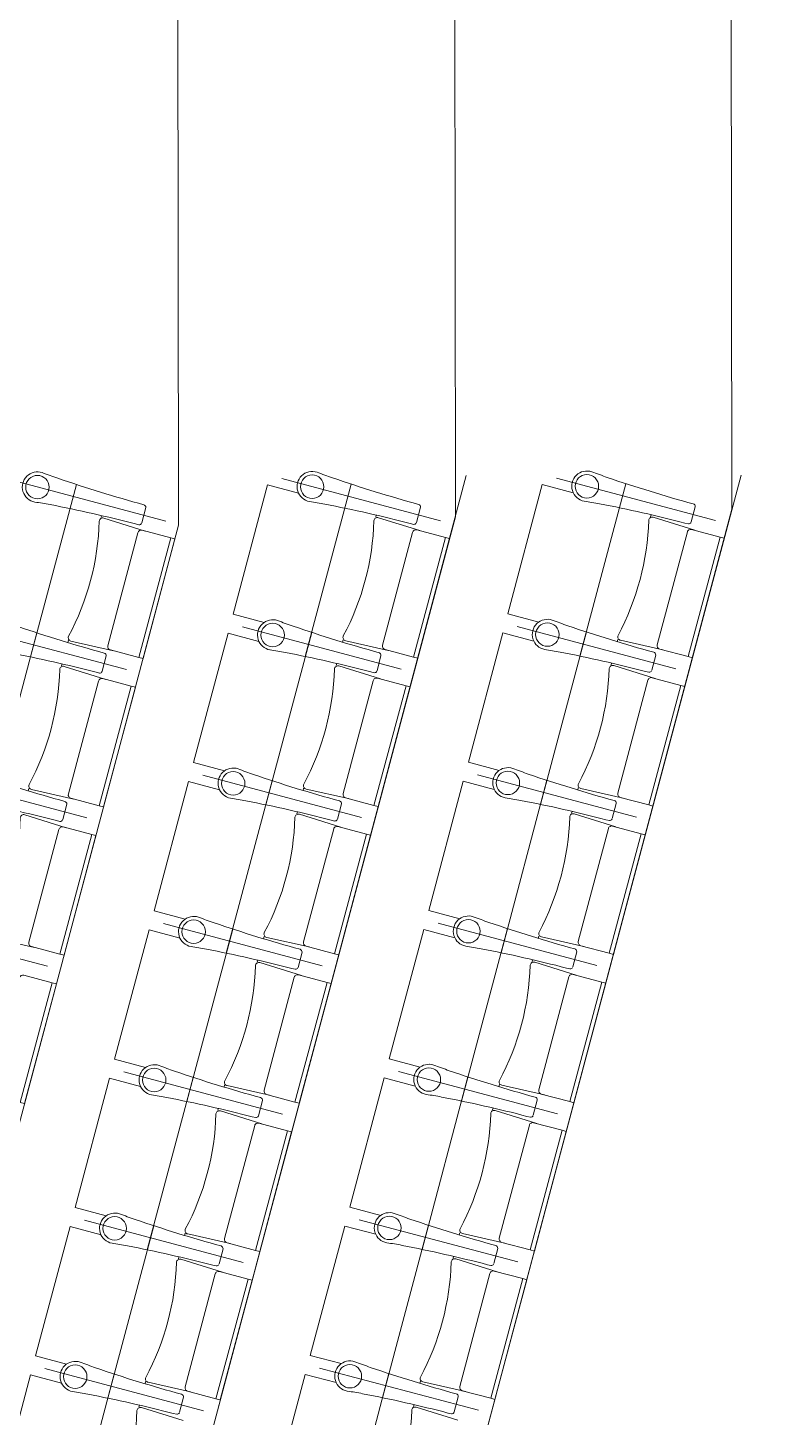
# Model space of a CAD drawing. Header units: millimetres. Extents: x 586 to 1010, y 369 to 668.
# Drawn here: x 703.65 to 706.33, y 466.3 to 471.35 of the extents above; entities that cross this region are included whole.
import ezdxf

# ---------------------------------------------------------------- set-up
doc = ezdxf.new("R2010")
doc.units = ezdxf.units.MM
doc.linetypes.add('CENTER', pattern=[2, 1.25, -0.25, 0.25, -0.25])
doc.linetypes.add('DASHED', pattern=[0.75, 0.5, -0.25])
doc.layers.add('plan line', color=7, linetype='Continuous', lineweight=15)

msp = doc.modelspace()

# ---------------------------------------------------------------- linework, layer by layer
at = {"color": 254, "lineweight": 25}
for points in [[(671.7124, 620.7085), (706.7355, 621.773), (754.2598, 613.8303), (814.6609, 600.1481), (855.7567, 598.0104), (895.0671, 567.0647), (920.0096, 542.0176), (952.0084, 521.2476), (977.2234, 504.6526), (979.6352, 479.2339), (986.3437, 463.8549), (988.7975, 462.3853)], [(654.944, 595.4717), (670.2671, 587.3174), (714.302, 595.1648), (787.0891, 595.1648), (819.3936, 580.9441), (821.0297, 562.8505), (813.4907, 552.7881), (808.7339, 539.6711), (796.4072, 534.7059), (791.0222, 527.249), (791.0222, 507.547), (797.3007, 476.5274), (814.9752, 463.8897), (836.1481, 474.6816), (874.0221, 478.5878), (885.7286, 462.7333), (863.0042, 436.0794), (845.7887, 420.6845), (845.1044, 408.6747)], [(639.2065, 583.4381), (644.7272, 575.638), (657.7961, 553.4401), (668.4043, 543.9291), (682.5178, 548.7307), (692.9838, 555.4778), (711.9339, 556.5828), (734.3456, 532.1334), (750.593, 477.7475), (754.1369, 444.164), (776.4657, 425.4473), (782.6172, 412.2355)]]:
    msp.add_spline(points, degree=3, dxfattribs=at)
at = {"layer": 'plan line'}
for p, q in [((704.1771, 480.6179), (704.1946, 469.5437)), ((705.2023, 469.5739), (705.1918, 480.5653)), ((706.1919, 480.5668), (706.2092, 469.6012)), ((705.2422, 469.7239), (703.7276, 464.0353)), ((706.2423, 469.7255), (704.7277, 464.0369)), ((704.5185, 469.6901), (704.3931, 469.2192)), ((704.6312, 469.6601), (704.5185, 469.6901)), ((705.5186, 469.6917), (705.3932, 469.2208)), ((705.6313, 469.6617), (705.5186, 469.6917)), ((703.6945, 463.911), (705.2023, 469.5739)), ((703.9126, 469.5714), (703.9144, 469.5784)), ((704.0608, 469.5521), (704.0752, 469.6074)), ((706.2092, 469.6012), (704.6947, 463.9126)), ((704.9127, 469.5729), (704.9145, 469.58)), ((705.0609, 469.5537), (705.0753, 469.609)), ((705.9127, 469.5745), (705.9146, 469.5816)), ((706.0609, 469.5553), (706.0754, 469.6106)), ((704.1946, 469.5437), (702.6944, 463.9095)), ((704.0504, 469.5449), (704.0379, 469.5479)), ((705.0505, 469.5465), (705.038, 469.5495)), ((706.0506, 469.548), (706.0381, 469.5511)), ((704.3931, 469.2192), (704.5058, 469.1892)), ((705.3932, 469.2208), (705.5059, 469.1908)), ((703.7914, 469.1161), (703.7935, 469.1243)), ((704.3747, 469.1501), (704.2494, 468.6792)), ((704.4874, 469.1201), (704.3747, 469.1501)), ((704.7915, 469.1177), (704.7936, 469.1259)), ((705.3748, 469.1517), (705.2495, 468.6808)), ((705.4875, 469.1217), (705.3748, 469.1517)), ((705.7915, 469.1193), (705.7937, 469.1274)), ((703.917, 469.0121), (703.9315, 469.0674)), ((703.917, 469.0121), (703.9314, 469.0674)), ((704.9171, 469.0137), (704.9315, 469.069)), ((704.9171, 469.0137), (704.9315, 469.069)), ((705.9172, 469.0153), (705.9316, 469.0706)), ((705.9172, 469.0153), (705.9316, 469.0706)), ((703.7688, 469.0314), (703.7707, 469.0384)), ((704.7689, 469.0329), (704.7708, 469.04)), ((705.769, 469.0345), (705.7708, 469.0416)), ((703.9067, 469.0049), (703.8942, 469.008)), ((703.9067, 469.0049), (703.8942, 469.008)), ((704.9067, 469.0065), (704.8943, 469.0095)), ((704.9067, 469.0065), (704.8943, 469.0095)), ((705.9068, 469.008), (705.8943, 469.0111)), ((705.9068, 469.008), (705.8943, 469.0111)), ((704.2494, 468.6792), (704.362, 468.6492)), ((705.2495, 468.6808), (705.3621, 468.6508)), ((704.231, 468.6101), (704.1056, 468.1392)), ((704.3436, 468.5801), (704.231, 468.6101)), ((705.2311, 468.6117), (705.1057, 468.1408)), ((705.3437, 468.5817), (705.2311, 468.6117)), ((703.6476, 468.5761), (703.6498, 468.5843)), ((704.6477, 468.5777), (704.6498, 468.5859)), ((705.6478, 468.5793), (705.6499, 468.5874)), ((703.7732, 468.4721), (703.7877, 468.5274)), ((703.7732, 468.4721), (703.7877, 468.5274)), ((704.7733, 468.4737), (704.7878, 468.529)), ((704.7733, 468.4737), (704.7878, 468.529)), ((705.7734, 468.4753), (705.7878, 468.5306)), ((705.7734, 468.4753), (705.7878, 468.5306)), ((703.7629, 468.4649), (703.7504, 468.468)), ((703.7629, 468.4649), (703.7504, 468.468)), ((704.6251, 468.493), (704.627, 468.5)), ((704.763, 468.4665), (704.7505, 468.4695)), ((704.763, 468.4665), (704.7505, 468.4695)), ((705.6252, 468.4945), (705.6271, 468.5016)), ((705.7631, 468.4681), (705.7506, 468.4711)), ((705.763, 468.4681), (705.7506, 468.4711)), ((704.1056, 468.1392), (704.2183, 468.1092)), ((705.1057, 468.1408), (705.2183, 468.1108)), ((704.0872, 468.0701), (703.9618, 467.5992)), ((704.1999, 468.0401), (704.0872, 468.0701)), ((705.0873, 468.0717), (704.9619, 467.6008)), ((705.1999, 468.0417), (705.0873, 468.0717)), ((704.5039, 468.0377), (704.5061, 468.0459)), ((705.504, 468.0393), (705.5062, 468.0475)), ((704.4813, 467.953), (704.4832, 467.96)), ((704.6295, 467.9337), (704.644, 467.989)), ((704.6295, 467.9337), (704.644, 467.989)), ((705.4814, 467.9546), (705.4833, 467.9616)), ((705.6296, 467.9353), (705.6441, 467.9906)), ((705.6296, 467.9353), (705.6441, 467.9906)), ((704.6192, 467.9265), (704.6067, 467.9296)), ((704.6192, 467.9265), (704.6067, 467.9296)), ((705.6193, 467.9281), (705.6068, 467.9311)), ((705.6193, 467.9281), (705.6068, 467.9311)), ((703.9618, 467.5992), (704.0745, 467.5692)), ((704.9619, 467.6008), (705.0746, 467.5708)), ((703.9434, 467.5302), (703.818, 467.0593)), ((704.0561, 467.5002), (703.9434, 467.5302)), ((704.3601, 467.4978), (704.3623, 467.5059)), ((704.9435, 467.5317), (704.8181, 467.0608)), ((705.0562, 467.5017), (704.9435, 467.5317)), ((705.3602, 467.4993), (705.3624, 467.5075)), ((704.4857, 467.3937), (704.5002, 467.449)), ((704.4858, 467.3937), (704.5002, 467.449)), ((705.4858, 467.3953), (705.5003, 467.4506)), ((705.4858, 467.3953), (705.5003, 467.4506)), ((704.3376, 467.413), (704.3394, 467.42)), ((705.3376, 467.4146), (705.3395, 467.4216)), ((704.4754, 467.3865), (704.4629, 467.3896)), ((704.4754, 467.3865), (704.4629, 467.3896)), ((705.4755, 467.3881), (705.463, 467.3911)), ((705.4755, 467.3881), (705.463, 467.3911)), ((703.818, 467.0593), (703.9307, 467.0293)), ((704.8181, 467.0608), (704.9308, 467.0308)), ((703.7996, 466.9902), (703.6743, 466.5193)), ((703.9123, 466.9602), (703.7996, 466.9902)), ((704.7997, 466.9918), (704.6743, 466.5208)), ((704.9124, 466.9618), (704.7997, 466.9918)), ((704.2164, 466.9578), (704.2185, 466.9659)), ((705.2164, 466.9593), (705.2186, 466.9675)), ((704.342, 466.8538), (704.3564, 466.909)), ((704.342, 466.8538), (704.3564, 466.909)), ((705.3421, 466.8553), (705.3565, 466.9106)), ((705.3421, 466.8553), (705.3565, 466.9106)), ((704.1938, 466.873), (704.1957, 466.8801)), ((704.3316, 466.8465), (704.3192, 466.8496)), ((704.3316, 466.8465), (704.3192, 466.8496)), ((705.1939, 466.8746), (705.1957, 466.8816)), ((705.3317, 466.8481), (705.3192, 466.8512)), ((705.3317, 466.8481), (705.3192, 466.8512)), ((703.6743, 466.5193), (703.7869, 466.4893)), ((704.6743, 466.5208), (704.787, 466.4909)), ((703.6559, 466.4502), (703.5305, 465.9793)), ((703.7685, 466.4202), (703.6559, 466.4502)), ((704.656, 466.4518), (704.5306, 465.9809)), ((704.7686, 466.4218), (704.656, 466.4518)), ((704.0726, 466.4178), (704.0747, 466.4259)), ((705.0727, 466.4194), (705.0748, 466.4275)), ((704.05, 466.333), (704.0519, 466.3401)), ((704.1982, 466.3138), (704.2127, 466.3691)), ((704.1982, 466.3138), (704.2127, 466.3691)), ((705.0501, 466.3346), (705.052, 466.3416)), ((705.1983, 466.3153), (705.2127, 466.3706)), ((705.1983, 466.3153), (705.2127, 466.3706)), ((704.1879, 466.3065), (704.1754, 466.3096)), ((704.1879, 466.3065), (704.1754, 466.3096)), ((705.1879, 466.3081), (705.1755, 466.3112)), ((705.1879, 466.3081), (705.1755, 466.3112))]:
    msp.add_line(p, q, dxfattribs=at)
at = {"layer": 'plan line', "linetype": 'CENTER', "ltscale": 3}
for p, q in [((704.1485, 469.5578), (703.5707, 469.7116)), ((705.1486, 469.5593), (704.5708, 469.7132)), ((706.1487, 469.5609), (705.5709, 469.7148)), ((704.0047, 469.0178), (703.4269, 469.1716)), ((704.0047, 469.0178), (703.4269, 469.1716)), ((705.0048, 469.0194), (704.427, 469.1732)), ((705.0048, 469.0194), (704.427, 469.1732)), ((706.0049, 469.0209), (705.4271, 469.1748)), ((706.0049, 469.0209), (705.4271, 469.1748)), ((703.861, 468.4778), (703.2831, 468.6316)), ((703.861, 468.4778), (703.2831, 468.6316)), ((704.861, 468.4794), (704.2832, 468.6332)), ((704.861, 468.4794), (704.2832, 468.6332)), ((705.8611, 468.4809), (705.2833, 468.6348)), ((705.8611, 468.4809), (705.2833, 468.6348)), ((703.7172, 467.9378), (703.1394, 468.0916)), ((703.7172, 467.9378), (703.1394, 468.0916)), ((704.7173, 467.9394), (704.1395, 468.0932)), ((704.7173, 467.9394), (704.1395, 468.0932)), ((705.7173, 467.941), (705.1395, 468.0948)), ((705.7173, 467.941), (705.1395, 468.0948)), ((704.5735, 467.3994), (703.9957, 467.5532)), ((704.5735, 467.3994), (703.9957, 467.5532)), ((705.5736, 467.401), (704.9958, 467.5548)), ((705.5736, 467.401), (704.9958, 467.5548)), ((704.4297, 466.8594), (703.8519, 467.0132)), ((704.4297, 466.8594), (703.8519, 467.0132)), ((705.4298, 466.861), (704.852, 467.0148)), ((705.4298, 466.861), (704.852, 467.0148)), ((704.2859, 466.3194), (703.7081, 466.4733)), ((704.2859, 466.3194), (703.7081, 466.4733)), ((705.286, 466.321), (704.7082, 466.4748)), ((705.286, 466.321), (704.7082, 466.4748))]:
    msp.add_line(p, q, dxfattribs=at)
at = {"layer": 'plan line', "linetype": 'DASHED', "ltscale": 3}
for p, q in [((703.823, 469.6915), (703.6558, 469.0638)), ((704.8231, 469.693), (704.6559, 469.0654)), ((705.8231, 469.6946), (705.656, 469.0669)), ((703.6792, 469.1515), (703.5121, 468.5238)), ((704.6793, 469.1531), (704.5122, 468.5254)), ((705.6794, 469.1546), (705.5122, 468.527)), ((704.5355, 468.6131), (704.3684, 467.9854)), ((705.5356, 468.6146), (705.3685, 467.987)), ((704.3917, 468.0731), (704.2246, 467.4454)), ((705.3918, 468.0747), (705.2247, 467.447)), ((704.248, 467.5331), (704.0808, 466.9054)), ((705.248, 467.5347), (705.0809, 466.907)), ((704.1042, 466.9931), (703.9371, 466.3654)), ((705.1043, 466.9947), (704.9371, 466.367)), ((703.9604, 466.4531), (703.7933, 465.8255)), ((704.9605, 466.4547), (704.7934, 465.827))]:
    msp.add_line(p, q, dxfattribs=at)
at = {"layer": 'plan line'}
for points in [[(703.9573, 469.0863), (703.8029, 469.1213, -0.474715), (703.7942, 469.1389, 0.115865), (703.9059, 469.5583, -0.474715), (703.9222, 469.5692), (704.0733, 469.5219)], [(704.9574, 469.0878), (704.803, 469.1229, -0.474715), (704.7943, 469.1405, 0.115865), (704.906, 469.5599, -0.474715), (704.9223, 469.5708), (705.0734, 469.5235)], [(705.9575, 469.0894), (705.8031, 469.1245, -0.474715), (705.7944, 469.1421, 0.115865), (705.906, 469.5615, -0.474715), (705.9223, 469.5724), (706.0735, 469.5251)], [(704.0497, 469.0617), (703.9463, 469.0892, -0.414214), (703.9373, 469.1047), (704.0467, 469.5158, -0.414214), (704.0623, 469.5249), (704.1664, 469.4971), (704.0497, 469.0617)], [(705.0498, 469.0633), (704.9464, 469.0908, -0.414214), (704.9374, 469.1063), (705.0468, 469.5174, -0.414214), (705.0624, 469.5264), (705.1665, 469.4987), (705.0498, 469.0633)], [(706.0499, 469.0649), (705.9464, 469.0924, -0.414214), (705.9374, 469.1079), (706.0469, 469.519, -0.414214), (706.0624, 469.528), (706.1666, 469.5003), (706.0499, 469.0649)], [(703.8136, 468.5463), (703.6591, 468.5813, -0.474715), (703.6504, 468.5989, 0.115865), (703.7621, 469.0184, -0.474715), (703.7784, 469.0293), (703.9295, 468.9819)], [(704.8136, 468.5479), (704.6592, 468.5829, -0.474715), (704.6505, 468.6005, 0.115865), (704.7622, 469.0199, -0.474715), (704.7785, 469.0308), (704.9296, 468.9835)], [(705.8137, 468.5494), (705.6593, 468.5845, -0.474715), (705.6506, 468.6021, 0.115865), (705.7623, 469.0215, -0.474715), (705.7786, 469.0324), (705.9297, 468.9851)], [(703.9059, 468.5217), (703.8025, 468.5492, -0.414214), (703.7935, 468.5648), (703.9029, 468.9759, -0.414214), (703.9185, 468.9849), (704.0226, 468.9572), (703.9059, 468.5217)], [(704.906, 468.5233), (704.8026, 468.5508, -0.414214), (704.7936, 468.5663), (704.903, 468.9774, -0.414214), (704.9186, 468.9864), (705.0227, 468.9587), (704.906, 468.5233)], [(705.9061, 468.5249), (705.8027, 468.5524, -0.414214), (705.7937, 468.5679), (705.9031, 468.979, -0.414214), (705.9187, 468.988), (706.0228, 468.9603), (705.9061, 468.5249)], [(703.6698, 468.0063), (703.5154, 468.0414, -0.474715), (703.5066, 468.0589, 0.115865), (703.6183, 468.4784, -0.474715), (703.6346, 468.4893), (703.7858, 468.4419)], [(704.6699, 468.0079), (704.5154, 468.0429, -0.474715), (704.5067, 468.0605, 0.115865), (704.6184, 468.48, -0.474715), (704.6347, 468.4909), (704.7859, 468.4435)], [(705.67, 468.0094), (705.5155, 468.0445, -0.474715), (705.5068, 468.0621, 0.115865), (705.6185, 468.4815, -0.474715), (705.6348, 468.4924), (705.7859, 468.4451)], [(703.7621, 467.9817), (703.6587, 468.0092, -0.414214), (703.6497, 468.0248), (703.7592, 468.4359, -0.414214), (703.7747, 468.4449), (703.8789, 468.4172), (703.7621, 467.9817)], [(704.7622, 467.9833), (704.6588, 468.0108, -0.414214), (704.6498, 468.0264), (704.7593, 468.4375, -0.414214), (704.7748, 468.4465), (704.879, 468.4188), (704.7622, 467.9833)], [(705.7623, 467.9849), (705.6589, 468.0124, -0.414214), (705.6499, 468.0279), (705.7593, 468.439, -0.414214), (705.7749, 468.448), (705.879, 468.4203), (705.7623, 467.9849)], [(704.5261, 467.4679), (704.3717, 467.503, -0.474715), (704.3629, 467.5205, 0.115865), (704.4746, 467.94, -0.474715), (704.4909, 467.9509), (704.6421, 467.9035)], [(705.5262, 467.4695), (705.3718, 467.5045, -0.474715), (705.363, 467.5221, 0.115865), (705.4747, 467.9415, -0.474715), (705.491, 467.9524), (705.6422, 467.9051)], [(703.6184, 467.4417), (703.5149, 467.4692, -0.414214), (703.5059, 467.4848), (703.6154, 467.8959, -0.414214), (703.6309, 467.9049), (703.7351, 467.8772), (703.6184, 467.4417)], [(704.6184, 467.4433), (704.515, 467.4708, -0.414214), (704.506, 467.4864), (704.6155, 467.8975, -0.414214), (704.631, 467.9065), (704.7352, 467.8788), (704.6184, 467.4433)], [(705.6185, 467.4449), (705.5151, 467.4724, -0.414214), (705.5061, 467.4879), (705.6156, 467.899, -0.414214), (705.6311, 467.908), (705.7353, 467.8803), (705.6185, 467.4449)], [(704.3823, 466.9279), (704.2279, 466.963, -0.474715), (704.2192, 466.9805, 0.115865), (704.3309, 467.4, -0.474715), (704.3472, 467.4109), (704.4983, 467.3635)], [(705.3824, 466.9295), (705.228, 466.9645, -0.474715), (705.2193, 466.9821, 0.115865), (705.3309, 467.4016, -0.474715), (705.3472, 467.4125), (705.4984, 467.3651)], [(704.4747, 466.9033), (704.3713, 466.9308, -0.414214), (704.3622, 466.9464), (704.4717, 467.3575, -0.414214), (704.4872, 467.3665), (704.5914, 467.3388), (704.4747, 466.9033)], [(705.4748, 466.9049), (705.3713, 466.9324, -0.414214), (705.3623, 466.948), (705.4718, 467.3591, -0.414214), (705.4873, 467.3681), (705.5915, 467.3404), (705.4748, 466.9049)], [(704.2385, 466.3879), (704.0841, 466.423, -0.474715), (704.0754, 466.4405, 0.115865), (704.1871, 466.86, -0.474715), (704.2034, 466.8709), (704.3545, 466.8236)], [(705.2386, 466.3895), (705.0842, 466.4246, -0.474715), (705.0755, 466.4421, 0.115865), (705.1872, 466.8616, -0.474715), (705.2035, 466.8725), (705.3546, 466.8251)], [(704.3309, 466.3633), (704.2275, 466.3909, -0.414214), (704.2185, 466.4064), (704.3279, 466.8175, -0.414214), (704.3435, 466.8265), (704.4476, 466.7988), (704.3309, 466.3633)], [(705.331, 466.3649), (705.2276, 466.3924, -0.414214), (705.2186, 466.408), (705.328, 466.8191, -0.414214), (705.3436, 466.8281), (705.4477, 466.8004), (705.331, 466.3649)], [(704.0948, 465.8479), (703.9403, 465.883, -0.474715), (703.9316, 465.9006, 0.115865), (704.0433, 466.32, -0.474715), (704.0596, 466.3309), (704.2108, 466.2836)], [(705.0948, 465.8495), (704.9404, 465.8846, -0.474715), (704.9317, 465.9021, 0.115865), (705.0434, 466.3216, -0.474715), (705.0597, 466.3325), (705.2108, 466.2851)]]:
    msp.add_lwpolyline(points, format="xyb", dxfattribs=at)
for points in [[(704.0652, 469.0576), (704.1811, 469.4932), (704.1664, 469.4971), (704.0497, 469.0617), (704.0652, 469.0576)], [(705.0652, 469.0592), (705.1812, 469.4948), (705.1665, 469.4987), (705.0498, 469.0633), (705.0652, 469.0592)], [(706.0653, 469.0607), (706.1813, 469.4964), (706.1666, 469.5003), (706.0499, 469.0649), (706.0653, 469.0607)], [(703.9214, 468.5176), (704.0374, 468.9532), (704.0226, 468.9572), (703.9059, 468.5217), (703.9214, 468.5176)], [(704.9215, 468.5192), (705.0375, 468.9548), (705.0227, 468.9587), (704.906, 468.5233), (704.9215, 468.5192)], [(705.9215, 468.5208), (706.0375, 468.9564), (706.0228, 468.9603), (705.9061, 468.5249), (705.9215, 468.5208)], [(703.7776, 467.9776), (703.8936, 468.4133), (703.8789, 468.4172), (703.7621, 467.9817), (703.7776, 467.9776)], [(704.7777, 467.9792), (704.8937, 468.4148), (704.879, 468.4188), (704.7622, 467.9833), (704.7777, 467.9792)], [(705.7778, 467.9808), (705.8938, 468.4164), (705.879, 468.4203), (705.7623, 467.9849), (705.7778, 467.9808)], [(703.6338, 467.4376), (703.7498, 467.8733), (703.7351, 467.8772), (703.6184, 467.4417), (703.6338, 467.4376)], [(704.6339, 467.4392), (704.7499, 467.8748), (704.7352, 467.8788), (704.6184, 467.4433), (704.6339, 467.4392)], [(705.634, 467.4408), (705.75, 467.8764), (705.7353, 467.8803), (705.6185, 467.4449), (705.634, 467.4408)], [(704.4901, 466.8992), (704.6061, 467.3349), (704.5914, 467.3388), (704.4747, 466.9033), (704.4901, 466.8992)], [(705.4902, 466.9008), (705.6062, 467.3364), (705.5915, 467.3404), (705.4748, 466.9049), (705.4902, 466.9008)], [(704.3464, 466.3592), (704.4624, 466.7949), (704.4476, 466.7988), (704.3309, 466.3633), (704.3464, 466.3592)], [(705.3464, 466.3608), (705.4624, 466.7965), (705.4477, 466.8004), (705.331, 466.3649), (705.3464, 466.3608)]]:
    msp.add_lwpolyline(points, dxfattribs=at)
for centre in [(703.6809, 469.6819), (704.681, 469.6835), (705.6811, 469.6851), (704.5372, 469.1435), (704.5372, 469.1435), (705.5373, 469.1451), (705.5373, 469.1451), (704.3935, 468.6035), (704.3935, 468.6035), (705.3935, 468.6051), (705.3935, 468.6051), (704.2497, 468.0635), (704.2497, 468.0635), (705.2498, 468.0651), (705.2498, 468.0651), (704.1059, 467.5235), (704.1059, 467.5235), (705.106, 467.5251), (705.106, 467.5251), (703.9621, 466.9835), (703.9621, 466.9835), (704.9622, 466.9851), (704.9622, 466.9851), (703.8184, 466.4436), (703.8183, 466.4436), (704.8184, 466.4451), (704.8184, 466.4451)]:
    msp.add_circle(centre, 0.0427, dxfattribs=at)
for centre, radius, start, end in [((703.6812, 469.6822), 0.0554, 71.596, 259.6384), ((705.0806, 473.4408), 3.9554, 249.5499, 250.418), ((704.6813, 469.6838), 0.0554, 71.596, 259.6384), ((706.0807, 473.4424), 3.9554, 249.5499, 250.418), ((705.6814, 469.6853), 0.0554, 71.596, 259.6384), ((707.0808, 473.444), 3.9554, 249.5499, 250.418), ((705.4804, 474.7559), 5.3287, 251.1073, 254.6309), ((706.4805, 474.7574), 5.3287, 251.1073, 254.6309), ((707.4806, 474.759), 5.3287, 251.1073, 254.6309), ((703.5349, 468.6423), 0.9947, 78.8628, 82.1256), ((704.535, 468.6439), 0.9947, 78.8628, 82.1256), ((703.7793, 464.7141), 4.9966, 75.409, 79.0646), ((705.0657, 469.6099), 0.00967, 354.2643, 75.7147), ((705.5351, 468.6455), 0.9947, 78.8628, 82.1256), ((704.7794, 464.7156), 4.9966, 75.409, 79.0646), ((706.0658, 469.6115), 0.00967, 354.2643, 75.7147), ((702.7792, 464.7125), 4.9966, 75.409, 79.0646), ((704.0656, 469.6084), 0.00967, 354.2643, 75.7147), ((704.0515, 469.5542), 0.00935, 263.5288, 336.652), ((705.0516, 469.5557), 0.00935, 263.5288, 336.652), ((706.0517, 469.5573), 0.00935, 263.5288, 336.652), ((705.3366, 474.2159), 5.3287, 251.1073, 254.6309), ((705.3366, 474.2159), 5.3287, 251.1073, 254.6309), ((704.5375, 469.1438), 0.0554, 71.596, 259.6384), ((704.5375, 469.1438), 0.0554, 71.596, 259.6384), ((705.9369, 472.9024), 3.9554, 249.5499, 250.418), ((705.9369, 472.9024), 3.9554, 249.5499, 250.418), ((706.3367, 474.2174), 5.3287, 251.1073, 254.6309), ((706.3367, 474.2174), 5.3287, 251.1073, 254.6309), ((705.5376, 469.1454), 0.0554, 71.596, 259.6384), ((705.5376, 469.1454), 0.0554, 71.596, 259.6384), ((706.937, 472.904), 3.9554, 249.5499, 250.418), ((706.937, 472.904), 3.9554, 249.5499, 250.418), ((707.3368, 474.219), 5.3287, 251.1073, 254.6309), ((707.3368, 474.219), 5.3287, 251.1073, 254.6309), ((702.6354, 464.1725), 4.9966, 75.409, 79.0646), ((702.6354, 464.1725), 4.9966, 75.409, 79.0646), ((703.9218, 469.0684), 0.00967, 354.2643, 75.7147), ((703.9218, 469.0684), 0.00967, 354.2643, 75.7147), ((704.3913, 468.1039), 0.9947, 78.8628, 82.1256), ((704.3912, 468.1039), 0.9947, 78.8628, 82.1256), ((703.6355, 464.1741), 4.9966, 75.409, 79.0646), ((703.6355, 464.1741), 4.9966, 75.409, 79.0646), ((704.9219, 469.07), 0.00967, 354.2643, 75.7147), ((704.9219, 469.07), 0.00967, 354.2643, 75.7147), ((705.3913, 468.1055), 0.9947, 78.8628, 82.1256), ((705.3913, 468.1055), 0.9947, 78.8628, 82.1256), ((704.6356, 464.1756), 4.9966, 75.409, 79.0646), ((704.6356, 464.1756), 4.9966, 75.409, 79.0646), ((705.922, 469.0715), 0.00967, 354.2643, 75.7147), ((705.922, 469.0715), 0.00967, 354.2643, 75.7147), ((705.9079, 469.0173), 0.00935, 263.5288, 336.652), ((705.9079, 469.0173), 0.00935, 263.5288, 336.652), ((703.9077, 469.0142), 0.00935, 263.5288, 336.652), ((703.9077, 469.0142), 0.00935, 263.5288, 336.652), ((704.9078, 469.0158), 0.00935, 263.5288, 336.652), ((704.9078, 469.0158), 0.00935, 263.5288, 336.652), ((704.3937, 468.6038), 0.0554, 71.596, 259.6384), ((704.3937, 468.6038), 0.0554, 71.596, 259.6384), ((705.3938, 468.6054), 0.0554, 71.596, 259.6384), ((705.3938, 468.6054), 0.0554, 71.596, 259.6384), ((705.1928, 473.6759), 5.3287, 251.1073, 254.6309), ((705.1928, 473.6759), 5.3287, 251.1073, 254.6309), ((705.7932, 472.3624), 3.9554, 249.5499, 250.418), ((705.7932, 472.3624), 3.9554, 249.5499, 250.418), ((706.1929, 473.6775), 5.3287, 251.1073, 254.6309), ((706.1929, 473.6775), 5.3287, 251.1073, 254.6309), ((706.7933, 472.364), 3.9554, 249.5499, 250.418), ((706.7933, 472.364), 3.9554, 249.5499, 250.418), ((707.193, 473.679), 5.3287, 251.1073, 254.6309), ((707.193, 473.679), 5.3287, 251.1073, 254.6309), ((702.4917, 463.6325), 4.9966, 75.409, 79.0646), ((702.4917, 463.6325), 4.9966, 75.409, 79.0646), ((703.7781, 468.5284), 0.00967, 354.2643, 75.7147), ((703.778, 468.5284), 0.00967, 354.2643, 75.7147), ((704.2475, 467.5639), 0.9947, 78.8628, 82.1256), ((704.2475, 467.5639), 0.9947, 78.8628, 82.1256), ((703.4918, 463.6341), 4.9966, 75.409, 79.0646), ((703.4918, 463.6341), 4.9966, 75.409, 79.0646), ((704.7781, 468.53), 0.00967, 354.2643, 75.7147), ((704.7781, 468.53), 0.00967, 354.2643, 75.7147), ((705.2476, 467.5655), 0.9947, 78.8628, 82.1256), ((705.2476, 467.5655), 0.9947, 78.8628, 82.1256), ((704.4918, 463.6357), 4.9966, 75.409, 79.0646), ((704.4918, 463.6357), 4.9966, 75.409, 79.0646), ((705.7782, 468.5316), 0.00967, 354.2643, 75.7147), ((705.7782, 468.5316), 0.00967, 354.2643, 75.7147), ((703.7639, 468.4742), 0.00935, 263.5288, 336.652), ((703.7639, 468.4742), 0.00935, 263.5288, 336.652), ((704.764, 468.4758), 0.00935, 263.5288, 336.652), ((704.764, 468.4758), 0.00935, 263.5288, 336.652), ((705.7641, 468.4773), 0.00935, 263.5288, 336.652), ((705.7641, 468.4773), 0.00935, 263.5288, 336.652), ((704.2499, 468.0638), 0.0554, 71.596, 259.6384), ((704.2499, 468.0638), 0.0554, 71.596, 259.6384), ((705.6494, 471.8224), 3.9554, 249.5499, 250.418), ((705.6494, 471.8224), 3.9554, 249.5499, 250.418), ((705.25, 468.0654), 0.0554, 71.596, 259.6384), ((705.25, 468.0654), 0.0554, 71.596, 259.6384), ((706.6495, 471.824), 3.9554, 249.5499, 250.418), ((706.6495, 471.824), 3.9554, 249.5499, 250.418), ((706.0491, 473.1375), 5.3287, 251.1073, 254.6309), ((706.0491, 473.1375), 5.3287, 251.1073, 254.6309), ((707.0492, 473.139), 5.3287, 251.1073, 254.6309), ((707.0492, 473.139), 5.3287, 251.1073, 254.6309), ((704.1037, 467.024), 0.9947, 78.8628, 82.1256), ((704.1037, 467.024), 0.9947, 78.8628, 82.1256), ((705.1038, 467.0255), 0.9947, 78.8628, 82.1256), ((705.1038, 467.0255), 0.9947, 78.8628, 82.1256), ((704.3481, 463.0957), 4.9966, 75.409, 79.0646), ((704.3481, 463.0957), 4.9966, 75.409, 79.0646), ((705.6345, 467.9916), 0.00967, 354.2643, 75.7147), ((705.6344, 467.9916), 0.00967, 354.2643, 75.7147), ((703.348, 463.0941), 4.9966, 75.409, 79.0646), ((703.348, 463.0941), 4.9966, 75.409, 79.0646), ((704.6344, 467.99), 0.00967, 354.2643, 75.7147), ((704.6344, 467.99), 0.00967, 354.2643, 75.7147), ((704.6202, 467.9358), 0.00935, 263.5288, 336.652), ((704.6202, 467.9358), 0.00935, 263.5288, 336.652), ((705.6203, 467.9374), 0.00935, 263.5288, 336.652), ((705.6203, 467.9374), 0.00935, 263.5288, 336.652), ((704.1062, 467.5238), 0.0554, 71.596, 259.6384), ((704.1062, 467.5238), 0.0554, 71.596, 259.6384), ((705.5056, 471.2824), 3.9554, 249.5499, 250.418), ((705.5056, 471.2824), 3.9554, 249.5499, 250.418), ((705.9054, 472.5975), 5.3287, 251.1073, 254.6309), ((705.9054, 472.5975), 5.3287, 251.1073, 254.6309), ((705.1063, 467.5254), 0.0554, 71.596, 259.6384), ((705.1062, 467.5254), 0.0554, 71.596, 259.6384), ((706.5057, 471.284), 3.9554, 249.5499, 250.418), ((706.5057, 471.284), 3.9554, 249.5499, 250.418), ((706.9055, 472.5991), 5.3287, 251.1073, 254.6309), ((706.9055, 472.5991), 5.3287, 251.1073, 254.6309), ((703.9599, 466.484), 0.9947, 78.8628, 82.1256), ((703.9599, 466.484), 0.9947, 78.8628, 82.1256), ((703.2042, 462.5541), 4.9966, 75.409, 79.0646), ((703.2042, 462.5541), 4.9966, 75.409, 79.0646), ((704.4906, 467.45), 0.00967, 354.2643, 75.7147), ((704.4906, 467.45), 0.00967, 354.2643, 75.7147), ((704.96, 466.4856), 0.9947, 78.8628, 82.1256), ((704.96, 466.4856), 0.9947, 78.8628, 82.1256), ((704.2043, 462.5557), 4.9966, 75.409, 79.0646), ((704.2043, 462.5557), 4.9966, 75.409, 79.0646), ((705.4907, 467.4516), 0.00967, 354.2643, 75.7147), ((705.4907, 467.4516), 0.00967, 354.2643, 75.7147), ((705.4766, 467.3974), 0.00935, 263.5288, 336.652), ((705.4766, 467.3974), 0.00935, 263.5288, 336.652), ((704.4765, 467.3958), 0.00935, 263.5288, 336.652), ((704.4765, 467.3958), 0.00935, 263.5288, 336.652), ((704.9625, 466.9854), 0.0554, 71.596, 259.6384), ((704.9625, 466.9854), 0.0554, 71.596, 259.6384), ((703.9624, 466.9838), 0.0554, 71.596, 259.6384), ((703.9624, 466.9838), 0.0554, 71.596, 259.6384), ((705.3618, 470.7425), 3.9554, 249.5499, 250.418), ((705.3618, 470.7425), 3.9554, 249.5499, 250.418), ((705.7616, 472.0575), 5.3287, 251.1073, 254.6309), ((705.7616, 472.0575), 5.3287, 251.1073, 254.6309), ((706.3619, 470.744), 3.9554, 249.5499, 250.418), ((706.3619, 470.744), 3.9554, 249.5499, 250.418), ((706.7617, 472.0591), 5.3287, 251.1073, 254.6309), ((706.7617, 472.0591), 5.3287, 251.1073, 254.6309), ((703.8161, 465.944), 0.9947, 78.8628, 82.1256), ((703.8161, 465.944), 0.9947, 78.8628, 82.1256), ((703.0604, 462.0141), 4.9966, 75.409, 79.0646), ((703.0604, 462.0141), 4.9966, 75.409, 79.0646), ((704.3468, 466.91), 0.00967, 354.2643, 75.7147), ((704.3468, 466.91), 0.00967, 354.2643, 75.7147), ((704.8162, 465.9456), 0.9947, 78.8628, 82.1256), ((704.8162, 465.9456), 0.9947, 78.8628, 82.1256), ((704.0605, 462.0157), 4.9966, 75.409, 79.0646), ((704.0605, 462.0157), 4.9966, 75.409, 79.0646), ((705.3469, 466.9116), 0.00967, 354.2643, 75.7147), ((705.3469, 466.9116), 0.00967, 354.2643, 75.7147), ((704.3327, 466.8558), 0.00935, 263.5288, 336.652), ((704.3327, 466.8558), 0.00935, 263.5288, 336.652), ((705.3328, 466.8574), 0.00935, 263.5288, 336.652), ((705.3328, 466.8574), 0.00935, 263.5288, 336.652), ((703.8186, 466.4438), 0.0554, 71.596, 259.6384), ((703.8186, 466.4438), 0.0554, 71.596, 259.6384), ((705.2181, 470.2025), 3.9554, 249.5499, 250.418), ((705.2181, 470.2025), 3.9554, 249.5499, 250.418), ((704.8187, 466.4454), 0.0554, 71.596, 259.6384), ((704.8187, 466.4454), 0.0554, 71.596, 259.6384), ((706.2182, 470.204), 3.9554, 249.5499, 250.418), ((706.2182, 470.204), 3.9554, 249.5499, 250.418), ((705.6178, 471.5175), 5.3287, 251.1073, 254.6309), ((705.6178, 471.5175), 5.3287, 251.1073, 254.6309), ((706.6179, 471.5191), 5.3287, 251.1073, 254.6309), ((706.6179, 471.5191), 5.3287, 251.1073, 254.6309), ((703.6724, 465.404), 0.9947, 78.8628, 82.1256), ((703.6724, 465.404), 0.9947, 78.8628, 82.1256), ((704.6725, 465.4056), 0.9947, 78.8628, 82.1256), ((704.6725, 465.4056), 0.9947, 78.8628, 82.1256), ((702.9166, 461.4741), 4.9966, 75.409, 79.0646), ((702.9166, 461.4741), 4.9966, 75.409, 79.0646), ((704.203, 466.37), 0.00967, 354.2643, 75.7147), ((704.203, 466.37), 0.00967, 354.2643, 75.7147), ((703.9167, 461.4757), 4.9966, 75.409, 79.0646), ((703.9167, 461.4757), 4.9966, 75.409, 79.0646), ((705.2031, 466.3716), 0.00967, 354.2643, 75.7147), ((705.2031, 466.3716), 0.00967, 354.2643, 75.7147), ((704.1889, 466.3158), 0.00935, 263.5288, 336.652), ((704.1889, 466.3158), 0.00935, 263.5288, 336.652), ((705.189, 466.3174), 0.00935, 263.5288, 336.652), ((705.189, 466.3174), 0.00935, 263.5288, 336.652)]:
    msp.add_arc(centre, radius, start, end, dxfattribs=at)

doc.saveas('drawing.dxf')
